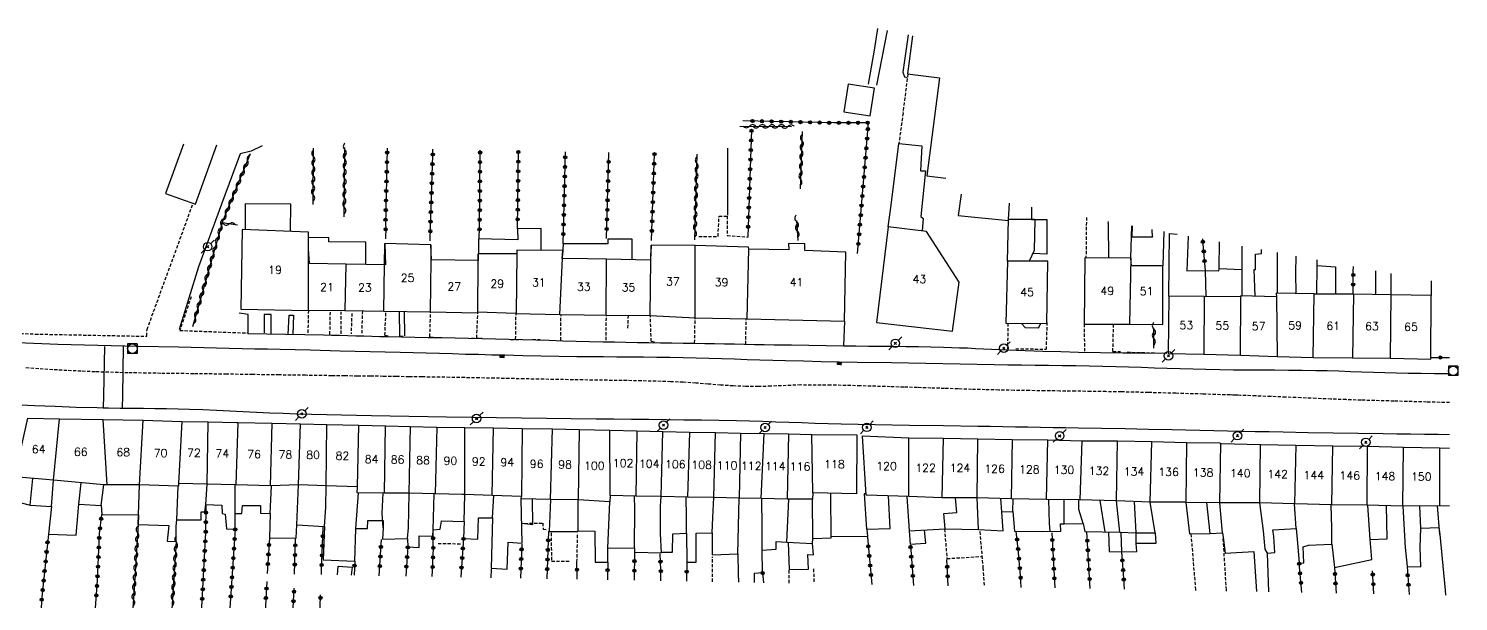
# Model space of a CAD drawing. Header units: millimetres. Extents: x 146998 to 148001, y 143000 to 144001.
# Drawn here: x 147778 to 148001.4, y 143138.8 to 143228.3 of the extents above; entities that cross this region are included whole.
import ezdxf
from ezdxf.enums import TextEntityAlignment as Align

# ---------------------------------------------------------------- set-up
doc = ezdxf.new("R2010")
doc.units = ezdxf.units.MM
doc.linetypes.add('DASHED', pattern=[0.75, 0.5, -0.25])
doc.layers.get('0').update_dxf_attribs({"linetype": 'CONTINUOUS'})
for name, color, linetype in [('W0001', 6, 'DASHED'), ('W0014', 7, 'CONTINUOUS'), ('W0017', 7, 'CONTINUOUS'), ('W0020', 2, 'CONTINUOUS'), ('W0101', 7, 'CONTINUOUS'), ('W0104', 1, 'CONTINUOUS'), ('W0112', 1, 'DASHED'), ('W0300', 7, 'CONTINUOUS'), ('W0310', 3, 'CONTINUOUS'), ('W0323', 7, 'CONTINUOUS'), ('W0330', 7, 'CONTINUOUS'), ('W0333', 7, 'CONTINUOUS'), ('W0401', 7, 'CONTINUOUS'), ('W0420', 7, 'CONTINUOUS'), ('W0473', 7, 'CONTINUOUS'), ('W0991', 7, 'CONTINUOUS'), ('W1102', 7, 'CONTINUOUS')]:
    doc.layers.add(name, color=color, linetype=linetype)
doc.styles.get("Standard").update_dxf_attribs({"font": 'romans.shx', "width": 0.85})

# ---------------------------------------------------------------- blocks, each defined once
blk = doc.blocks.new('T420')
for p, q in [((0.75, 0.75), (-0.75, 0.75)), ((-0.75, 0.75), (-0.75, -0.75)), ((0.75, 0.75), (0.75, -0.75)), ((0.75, -0.75), (-0.75, -0.75))]:
    blk.add_line(p, q)
blk.add_ellipse((0, 0), major_axis=(-0.53, 0.53), ratio=1, start_param=3.926991, end_param=10.210176)
blk = doc.blocks.new('T473')
for p, q in [((-0.166667, 0.166667), (0.166667, -0.166667)), ((-0.166667, -0.166667), (0.166667, 0.166667)), ((0.500001, 0.500001), (1.000002, 1.000002)), ((-1.000002, -1.000002), (-0.500001, -0.500001))]:
    blk.add_line(p, q)
blk.add_ellipse((0, 0), major_axis=(0.471405, 0.471405), ratio=1, start_param=5.4977871438, end_param=11.780972451)
blk = doc.blocks.new('T401')
for p, q in [((-0.3, 0.3), (0, 0.3)), ((-0.3, -0.25), (-0.3, 0.3)), ((-0.3, 0.15), (0, 0.15)), ((-0.3, 0), (0, 0)), ((0, 0.3), (0, -0.25)), ((-0.3, -0.15), (0, -0.15)), ((-0.3, -0.25), (-0.3, -0.3)), ((-0.3, -0.3), (0, -0.3)), ((0, -0.3), (0, -0.25))]:
    blk.add_line(p, q)
blk = doc.blocks.new('t323o')
at = {"color": 0, "linetype": 'Continuous'}
for radius in [0.25, 0.15]:
    blk.add_circle((0, 0), radius, dxfattribs=at)
blk = doc.blocks.new('t310o')
at = {"color": 0, "linetype": 'Continuous'}
for centre, start, end in [((-0.5, 0.38), 216.8699, 323.1304), ((0.5, -0.37), 36.8699, 143.1303)]:
    blk.add_arc(centre, 0.625, start, end, dxfattribs=at)

msp = doc.modelspace()

# ---------------------------------------------------------------- linework, layer by layer
at = {"layer": 'W0001'}
for points in [[(147967.34, 143171), (147966.93, 143171.01), (147966.53, 143171.03), (147966.12, 143171.04), (147965.71, 143171.06), (147961.46, 143171.2), (147957.2, 143171.32), (147952.94, 143171.44), (147948.69, 143171.54), (147946.29, 143171.58), (147943.9, 143171.62), (147941.51, 143171.65), (147939.12, 143171.68), (147936.73, 143171.71), (147934.34, 143171.74), (147931.95, 143171.78), (147929.56, 143171.83), (147927.44, 143171.88), (147925.32, 143171.94), (147923.2, 143172.01), (147921.08, 143172.08), (147918.96, 143172.15), (147916.84, 143172.22), (147914.72, 143172.28), (147912.6, 143172.35), (147907.94, 143172.49), (147903.28, 143172.61), (147898.61, 143172.62), (147893.95, 143172.43), (147891.98, 143172.37), (147890.02, 143172.39), (147888.06, 143172.48), (147886.1, 143172.61), (147884.15, 143172.77), (147882.2, 143172.92), (147880.24, 143173.05), (147878.29, 143173.14), (147876.01, 143173.21), (147873.72, 143173.26), (147871.44, 143173.31), (147869.16, 143173.34), (147866.87, 143173.38), (147864.59, 143173.41), (147862.31, 143173.45), (147860.02, 143173.49), (147857.7, 143173.53), (147855.38, 143173.58), (147853.06, 143173.63), (147850.74, 143173.68), (147848.41, 143173.72), (147846.09, 143173.77), (147843.77, 143173.81), (147841.45, 143173.85), (147839.43, 143173.88), (147837.42, 143173.91), (147835.4, 143173.94), (147833.39, 143173.97), (147831.38, 143173.99), (147829.36, 143174.01), (147827.35, 143174.04), (147825.33, 143174.07), (147821.23, 143174.13), (147817.12, 143174.19), (147813.01, 143174.25), (147808.9, 143174.31), (147803.77, 143174.38), (147798.63, 143174.44), (147793.5, 143174.52), (147788.36, 143174.67), (147786.16, 143174.77), (147783.96, 143174.88), (147781.75, 143175.01), (147779.55, 143175.15), (147777.35, 143175.3)], [(148000, 143169.87), (147996.4, 143169.96), (147991.29, 143170.1), (147986.17, 143170.25), (147983.82, 143170.33), (147981.46, 143170.42), (147979.11, 143170.52), (147976.76, 143170.62), (147974.4, 143170.72), (147972.05, 143170.82), (147969.69, 143170.91), (147967.34, 143171)]]:
    msp.add_lwpolyline(points, dxfattribs=at)
at = {"layer": 'W0014'}
for points in [[(148000, 143174.34), (147999.7, 143174.35), (147997.64, 143174.37), (147995.57, 143174.4), (147993.5, 143174.44), (147991.7, 143174.48), (147989.9, 143174.54), (147988.1, 143174.59), (147986.3, 143174.65), (147984.5, 143174.7), (147982.69, 143174.76), (147980.89, 143174.81), (147979.09, 143174.85), (147976.95, 143174.88), (147974.8, 143174.9), (147972.66, 143174.92), (147970.51, 143174.93), (147968.37, 143174.95), (147966.22, 143174.96), (147964.08, 143174.99), (147961.93, 143175.02), (147959.92, 143175.07), (147957.9, 143175.13), (147955.89, 143175.19), (147953.88, 143175.26), (147951.86, 143175.33), (147949.85, 143175.4), (147947.83, 143175.46), (147945.82, 143175.51), (147943.7, 143175.55), (147941.58, 143175.59), (147939.46, 143175.62), (147937.34, 143175.65), (147935.22, 143175.68), (147933.1, 143175.71), (147930.98, 143175.74), (147928.86, 143175.77), (147923.5, 143175.86), (147918.14, 143175.96), (147912.78, 143176.06), (147907.42, 143176.16), (147904.62, 143176.21), (147901.83, 143176.26), (147899.03, 143176.32), (147896.23, 143176.38), (147894.24, 143176.44), (147892.24, 143176.5), (147890.24, 143176.57), (147888.25, 143176.64), (147886.25, 143176.71), (147884.25, 143176.78), (147882.25, 143176.83), (147880.26, 143176.88), (147878.18, 143176.92), (147876.11, 143176.94), (147874.03, 143176.96), (147871.96, 143176.97), (147869.88, 143176.99), (147867.81, 143177), (147865.73, 143177.02), (147863.65, 143177.04), (147860.84, 143177.09), (147858.02, 143177.14), (147855.2, 143177.2), (147852.38, 143177.26), (147850.33, 143177.3), (147848.29, 143177.36), (147846.24, 143177.41), (147844.19, 143177.47), (147842.15, 143177.52), (147840.1, 143177.58), (147838.05, 143177.63), (147836.01, 143177.68), (147831.33, 143177.8), (147826.65, 143177.92), (147821.97, 143178.04), (147817.29, 143178.15), (147815.3, 143178.2), (147813.31, 143178.24), (147811.32, 143178.28), (147809.33, 143178.33), (147807.35, 143178.37), (147805.36, 143178.42), (147803.37, 143178.46), (147801.38, 143178.51), (147795.1, 143178.65), (147788.81, 143178.78), (147782.52, 143178.95), (147776.23, 143179.21)], [(147812.25, 143180.65), (147815.2, 143180.61), (147818.15, 143180.57), (147821.11, 143180.52), (147824.06, 143180.46), (147825.31, 143180.43), (147826.57, 143180.4), (147827.83, 143180.36), (147829.08, 143180.32), (147830.34, 143180.29), (147831.6, 143180.25), (147832.85, 143180.22), (147834.11, 143180.19), (147836.21, 143180.14), (147838.31, 143180.1), (147840.42, 143180.06), (147842.52, 143180.02), (147844.62, 143179.98), (147846.72, 143179.94), (147848.82, 143179.9), (147850.92, 143179.85), (147853.03, 143179.79), (147855.13, 143179.73), (147857.23, 143179.67), (147859.33, 143179.61), (147861.43, 143179.54), (147863.53, 143179.48), (147865.63, 143179.42), (147867.73, 143179.37), (147869.52, 143179.34), (147871.31, 143179.3), (147873.1, 143179.28), (147874.89, 143179.25), (147876.68, 143179.23), (147878.48, 143179.2), (147880.27, 143179.18), (147882.06, 143179.15), (147883.61, 143179.12), (147885.16, 143179.09), (147886.71, 143179.06), (147888.26, 143179.03), (147889.82, 143179), (147891.37, 143178.97), (147892.92, 143178.94), (147894.47, 143178.92), (147897.17, 143178.87), (147899.87, 143178.83), (147902.57, 143178.8), (147905.27, 143178.76), (147907.23, 143178.73), (147909.18, 143178.71), (147911.13, 143178.69), (147913.09, 143178.68), (147915.04, 143178.65), (147916.99, 143178.62), (147918.95, 143178.59), (147920.9, 143178.54), (147922.15, 143178.5), (147923.4, 143178.45), (147924.65, 143178.4), (147925.9, 143178.34), (147927.15, 143178.28), (147928.4, 143178.22), (147929.65, 143178.17), (147930.9, 143178.12), (147933.67, 143178.02), (147936.45, 143177.92), (147939.23, 143177.84), (147942, 143177.77), (147945.46, 143177.7), (147948.92, 143177.65), (147952.38, 143177.62), (147955.84, 143177.61)], [(147775.61, 143169.58), (147778.87, 143169.44), (147782.13, 143169.31), (147785.4, 143169.18), (147788.66, 143169.08), (147790.47, 143169.04), (147792.28, 143169.01), (147794.09, 143168.99), (147795.9, 143168.98), (147797.7, 143168.97), (147799.51, 143168.95), (147801.32, 143168.91), (147803.13, 143168.87), (147805.22, 143168.8), (147807.31, 143168.71), (147809.39, 143168.61), (147811.48, 143168.5), (147813.57, 143168.39), (147815.66, 143168.29), (147817.75, 143168.2), (147819.84, 143168.13), (147831.54, 143167.84), (147843.25, 143167.65), (147854.96, 143167.51), (147866.67, 143167.35), (147869.41, 143167.31), (147872.15, 143167.28), (147874.88, 143167.26), (147877.62, 143167.23), (147880.36, 143167.2), (147883.09, 143167.16), (147885.83, 143167.12), (147888.57, 143167.07), (147890.61, 143167.02), (147892.66, 143166.96), (147894.7, 143166.89), (147896.75, 143166.82), (147898.79, 143166.75), (147900.84, 143166.68), (147902.88, 143166.62), (147904.92, 143166.57), (147910.26, 143166.45), (147915.6, 143166.37), (147920.93, 143166.29), (147926.27, 143166.2), (147928.23, 143166.17), (147930.19, 143166.13), (147932.15, 143166.1), (147934.11, 143166.07), (147936.08, 143166.03), (147938.04, 143166), (147940, 143165.97), (147941.96, 143165.93), (147945.63, 143165.87), (147949.3, 143165.8), (147952.96, 143165.73), (147956.63, 143165.66), (147958.8, 143165.62), (147960.97, 143165.57), (147963.14, 143165.52), (147965.31, 143165.47), (147967.47, 143165.43), (147969.64, 143165.38), (147971.81, 143165.33), (147973.98, 143165.29), (147977.89, 143165.22), (147981.8, 143165.16), (147985.7, 143165.1), (147989.61, 143165.04), (147991.76, 143165), (147993.91, 143164.98), (147996.06, 143164.95), (147998.21, 143164.92), (148000, 143164.9)]]:
    msp.add_lwpolyline(points, dxfattribs=at)
at = {"layer": 'W0017'}
for points in [[(147912.13, 143227.99), (147910.46, 143219.45)], [(147915.4, 143227.31), (147914.55, 143221.49), (147914.82, 143220.77), (147915.21, 143220.65)], [(147814.48, 143209.99), (147812.73, 143209.14), (147811.02, 143208.73)], [(147811.02, 143208.73), (147808.13, 143200.89), (147804.53, 143191.1), (147801.51, 143181.28)], [(147812.26, 143180.74), (147812.3, 143183.64), (147810.88, 143183.82)], [(147815.88, 143180.61), (147815.89, 143183.64), (147814.78, 143183.61)], [(147814.78, 143183.61), (147814.78, 143180.77)], [(147818.52, 143180.51), (147818.69, 143183.53), (147819.38, 143183.53), (147819.28, 143180.49)], [(147835.97, 143180.2), (147835.94, 143184.12)], [(147836.75, 143180.28), (147836.73, 143184.11)], [(147905.45, 143182.6), (147905.3, 143178.76)]]:
    msp.add_lwpolyline(points, dxfattribs=at)
at = {"layer": 'W0020'}
for points in [[(147789.81, 143178.61), (147789.67, 143171)], [(147792.67, 143171), (147792.82, 143178.64)], [(147789.67, 143171), (147789.64, 143169.05), (147792.62, 143168.98), (147792.67, 143171)]]:
    msp.add_lwpolyline(points, dxfattribs=at)
at = {"layer": 'W0101'}
for points in [[(147821.85, 143191.59), (147821.73, 143193.9), (147821.7, 143196.51), (147811.34, 143196.92), (147811.14, 143184.45)], [(147922.31, 143181.01), (147923.35, 143188.66), (147918.26, 143196.59), (147912.3, 143197.31), (147910.44, 143182.38)], [(147840.9, 143192.15), (147840.82, 143194.53), (147833.65, 143194.7), (147833.71, 143191.4)], [(147882.12, 143194.42), (147875.23, 143194.45), (147875.15, 143192.12)], [(147890.48, 143193.85), (147890.46, 143194.14), (147882.12, 143194.42)], [(147890.22, 143182.95), (147905.45, 143182.6), (147905.65, 143193.38), (147899.23, 143193.64), (147899.23, 143194.68), (147896.68, 143194.72), (147896.73, 143193.72), (147890.48, 143193.85)], [(147848.24, 143192.09), (147840.9, 143192.15)], [(147854.23, 143193.1), (147848.19, 143193.09), (147848.24, 143192.09)], [(147861.35, 143192.39), (147861.44, 143193.62), (147854.23, 143193.68), (147854.23, 143193.1)], [(147865.29, 143192.31), (147861.35, 143192.39)], [(147868.28, 143192.26), (147865.29, 143192.31)], [(147875.15, 143192.12), (147868.28, 143192.26)], [(147950.27, 143191.26), (147950.21, 143192.45), (147942.98, 143192.5), (147942.88, 143182.14)], [(147827.56, 143191.5), (147821.85, 143191.59)], [(147833.71, 143191.4), (147827.56, 143191.5)], [(147949.97, 143182.13), (147955.21, 143182.07), (147955.2, 143191.24), (147950.27, 143191.26)], [(147961.67, 143186.42), (147956.12, 143186.49), (147956.02, 143177.56)], [(147967.35, 143186.53), (147967.38, 143186.38), (147961.67, 143186.42)], [(147972.94, 143186.38), (147972.93, 143186.41), (147967.35, 143186.53)], [(147978.81, 143186.83), (147978.81, 143186.85), (147972.92, 143186.94), (147972.94, 143186.38)], [(147984.97, 143186.8), (147978.81, 143186.83)], [(147990.88, 143186.73), (147984.97, 143186.8)], [(147997.04, 143176.64), (147997.13, 143186.61), (147990.88, 143186.73)], [(147811.14, 143184.45), (147821.7, 143184.28), (147821.69, 143184.31)], [(147821.69, 143184.31), (147827.38, 143184.24)], [(147827.38, 143184.24), (147833.5, 143184.17)], [(147833.5, 143184.17), (147840.74, 143184.03)], [(147840.74, 143184.03), (147848.17, 143183.88), (147848.16, 143184.04)], [(147848.16, 143184.04), (147854.04, 143183.82)], [(147854.04, 143183.82), (147854.04, 143183.8), (147860.96, 143183.62)], [(147860.96, 143183.62), (147864.8, 143183.58)], [(147864.8, 143183.58), (147868.25, 143183.55)], [(147868.25, 143183.55), (147875.09, 143183.49)], [(147875.09, 143183.49), (147875.11, 143183.49), (147882.11, 143183.13)], [(147882.11, 143183.13), (147890.22, 143182.95)], [(147910.44, 143182.38), (147922.31, 143181.01)], [(147942.88, 143182.14), (147949.99, 143182.13), (147949.97, 143182.13)], [(147956.02, 143177.56), (147961.62, 143177.42)], [(147961.62, 143177.42), (147967.3, 143177.26)], [(147967.3, 143177.26), (147973.04, 143177.05)], [(147973.04, 143177.05), (147978.67, 143176.93)], [(147978.67, 143176.93), (147984.8, 143176.86)], [(147984.8, 143176.86), (147990.77, 143176.8)], [(147990.77, 143176.8), (147997.04, 143176.64)], [(147781.85, 143157.73), (147775.82, 143158.29), (147777.84, 143167.42), (147782.81, 143167.34)], [(147782.81, 143167.34), (147789.62, 143167.24)], [(147789.62, 143167.24), (147795.85, 143167.14)], [(147795.85, 143167.14), (147801.89, 143166.92)], [(147801.89, 143166.92), (147806.01, 143166.85)], [(147806.01, 143166.85), (147810.51, 143166.74), (147810.67, 143166.74)], [(147810.67, 143166.74), (147816.02, 143166.68)], [(147816.02, 143166.68), (147820.44, 143166.56)], [(147820.44, 143166.56), (147824.57, 143166.46)], [(147824.57, 143166.46), (147829.59, 143166.33)], [(147829.59, 143166.33), (147833.73, 143166.23)], [(147833.73, 143166.23), (147837.65, 143166.14)], [(147837.65, 143166.14), (147841.64, 143166.05), (147841.76, 143166.05)], [(147841.76, 143166.05), (147846.12, 143165.98)], [(147846.12, 143165.98), (147850.6, 143165.91)], [(147850.6, 143165.91), (147855.08, 143165.84)], [(147855.08, 143165.84), (147859.82, 143165.75)], [(147859.82, 143165.75), (147863.98, 143165.67)], [(147863.98, 143165.67), (147868.8, 143165.58)], [(147868.8, 143165.58), (147872.99, 143165.47)], [(147872.99, 143165.47), (147877.08, 143165.37)], [(147877.08, 143165.37), (147881.25, 143165.27)], [(147881.25, 143165.27), (147885.31, 143165.2)], [(147885.31, 143165.2), (147889.2, 143165.11)], [(147889.2, 143165.11), (147892.9, 143165.03)], [(147892.9, 143165.03), (147896.72, 143164.99)], [(147896.72, 143164.99), (147900.34, 143164.87)], [(147900.34, 143164.87), (147907.37, 143164.81)], [(147907.37, 143164.81), (147907.32, 143155.62), (147900.51, 143155.78)], [(147915.48, 143155.21), (147908.83, 143155.4), (147908.27, 143164.69)], [(147908.27, 143164.69), (147915.48, 143164.36)], [(147915.48, 143164.36), (147920.85, 143164.34)], [(147920.85, 143164.34), (147926.3, 143164.22)], [(147926.3, 143164.22), (147931.66, 143164.13)], [(147931.66, 143164.13), (147937.2, 143164.04)], [(147937.2, 143164.04), (147942.53, 143163.88)], [(147942.53, 143163.88), (147948.13, 143163.88)], [(147948.13, 143163.88), (147953.45, 143163.77)], [(147953.45, 143163.77), (147958.89, 143163.66)], [(147958.89, 143163.66), (147964.05, 143163.56), (147964.24, 143163.46)], [(147964.24, 143163.46), (147970.43, 143163.32)], [(147970.43, 143163.32), (147975.96, 143163.2)], [(147975.96, 143163.2), (147981.77, 143163.11)], [(147981.77, 143163.11), (147987.14, 143163.04)], [(147987.14, 143163.04), (147992.77, 143162.92)], [(147992.77, 143162.92), (147998.42, 143162.8)], [(147998.42, 143162.8), (148000, 143162.77)], [(147790.26, 143157), (147789.74, 143157.01), (147781.85, 143157.73)], [(147795.28, 143157.01), (147790.26, 143157)], [(147801.38, 143157.23), (147801.38, 143157.18), (147801.38, 143157.13), (147801.37, 143157.08), (147801.37, 143157.02), (147801.37, 143156.97), (147801.37, 143156.92), (147801.37, 143156.87), (147801.36, 143156.81), (147795.28, 143157.01)], [(147805.88, 143157.11), (147801.38, 143157.23)], [(147810.34, 143157), (147810.23, 143157), (147805.88, 143157.11)], [(147815.76, 143156.87), (147810.34, 143157)], [(147820.15, 143157.01), (147815.83, 143156.87), (147815.76, 143156.87)], [(147824.49, 143156.86), (147820.15, 143157.01)], [(147829.35, 143156.7), (147824.49, 143156.86)], [(147833.59, 143155.74), (147829.32, 143155.78), (147829.35, 143156.7)], [(147837.42, 143155.7), (147833.59, 143155.74)], [(147841.51, 143155.6), (147837.42, 143155.7)], [(147846.12, 143155.49), (147845.77, 143155.5), (147841.51, 143155.6)], [(147850.4, 143155.35), (147846.12, 143155.49)], [(147854.98, 143155.21), (147850.4, 143155.35)], [(147859.52, 143154.75), (147854.93, 143154.83), (147854.98, 143155.21)], [(147863.84, 143154.67), (147859.52, 143154.75)], [(147868.83, 143155.34), (147868.77, 143154.36), (147863.84, 143154.67)], [(147872.86, 143155.27), (147868.83, 143155.34)], [(147876.81, 143155.19), (147872.86, 143155.27)], [(147880.94, 143155.12), (147876.81, 143155.19)], [(147885.04, 143155.02), (147880.94, 143155.12)], [(147888.97, 143154.92), (147885.04, 143155.02)], [(147892.44, 143154.87), (147888.97, 143154.92)], [(147896.49, 143154.8), (147892.44, 143154.87)], [(147900.51, 143155.78), (147900.45, 143154.8), (147896.49, 143154.8)], [(147920.66, 143154.98), (147915.48, 143155.21)], [(147926.16, 143154.98), (147920.66, 143154.98)], [(147931.48, 143154.83), (147926.16, 143154.98)], [(147936.99, 143154.73), (147931.48, 143154.83)], [(147942.24, 143154.66), (147936.99, 143154.73)], [(147947.95, 143154.51), (147942.24, 143154.66)], [(147953.23, 143154.32), (147947.95, 143154.51)], [(147958.76, 143154.29), (147958.61, 143154.3), (147953.23, 143154.32)], [(147964.08, 143154.22), (147958.76, 143154.29)], [(147970.37, 143154.19), (147964.08, 143154.22)], [(147975.74, 143154.08), (147970.37, 143154.19)], [(147981.62, 143153.89), (147975.88, 143154.08), (147975.74, 143154.08)], [(147987.05, 143153.84), (147981.62, 143153.89)], [(147992.67, 143153.69), (147987.05, 143153.84)], [(147998.4, 143153.75), (147992.79, 143153.68), (147992.67, 143153.69)], [(148000, 143153.67), (147998.4, 143153.75)]]:
    msp.add_lwpolyline(points, dxfattribs=at)
msp.add_lwpolyline([(147930.67, 143182.26), (147937.09, 143182.25), (147937.21, 143191.98), (147930.94, 143191.99)], close=True, dxfattribs=at)
at = {"layer": 'W0104'}
for points in [[(147916.05, 143227.17), (147915.29, 143221.24), (147920.27, 143220.58), (147918.33, 143205.3), (147921.29, 143204.93)], [(147802.18, 143210.22), (147799.36, 143202.55), (147804.05, 143200.87)], [(147804.05, 143200.87), (147807.37, 143210.12)], [(147912.3, 143197.31), (147912.76, 143200.72), (147913.95, 143210.37), (147917.54, 143209.99), (147917.35, 143206.1), (147918.09, 143206.06), (147917.38, 143198.94), (147917.74, 143198.63), (147917.57, 143196.68)], [(147818.9, 143196.62), (147818.92, 143200.86), (147811.8, 143200.92), (147811.82, 143196.9)], [(147923.67, 143202.42), (147923.21, 143199.1), (147931.07, 143198.33)], [(147930.94, 143191.99), (147931.08, 143198.45), (147931.22, 143201.03)], [(147934.67, 143200.39), (147934.67, 143198.5), (147935.2, 143198.48), (147935.08, 143193.63), (147934.32, 143191.99)], [(147858.06, 143193.65), (147858.04, 143197.08), (147854.36, 143197), (147854.4, 143195.31), (147848.28, 143195.43), (147848.25, 143193.09)], [(147935.2, 143198.48), (147931.08, 143198.45)], [(147935.2, 143198.48), (147937.08, 143198.45), (147937.08, 143193.08), (147934.86, 143193.14)], [(147946.77, 143192.48), (147946.69, 143197.87), (147946.67, 143197.85), (147946.68, 143198.18)], [(147950.21, 143192.45), (147950.33, 143197.51)], [(147950.4, 143197.49), (147950.35, 143195.78), (147953.56, 143195.77), (147953.56, 143195.74), (147953.53, 143196.92)], [(147955.37, 143196.58), (147955.2, 143191.24)], [(147830.64, 143191.45), (147830.64, 143194.93), (147824.9, 143194.99), (147824.88, 143195.63), (147821.71, 143195.64)], [(147872.26, 143192.18), (147872.25, 143195.39), (147868.46, 143195.39), (147868.49, 143194.65), (147861.49, 143194.69), (147861.41, 143192.87)], [(147956.12, 143186.49), (147956.24, 143196.29), (147957.44, 143196.2)], [(147959.14, 143195.88), (147958.92, 143190.43), (147961.82, 143190.5), (147961.89, 143186.42)], [(147961.82, 143190.5), (147963.94, 143190.45), (147963.98, 143190.78), (147963.98, 143190.81), (147964.04, 143194.98)], [(147967.54, 143194.33), (147967.51, 143190.64), (147967.51, 143186.53)], [(147969.6, 143186.48), (147969.45, 143190.66), (147969.65, 143190.68), (147969.68, 143193.07), (147970.61, 143193.15), (147970.62, 143193.77)], [(147973.04, 143193.32), (147973.03, 143186.94)], [(147976.01, 143186.89), (147975.98, 143190.12), (147976.02, 143192.77)], [(147979.27, 143192.17), (147979.26, 143191.27), (147982.19, 143191.08), (147982.15, 143186.81)], [(147963.98, 143190.81), (147967.51, 143190.64)], [(147979.26, 143191.27), (147979.19, 143186.82)], [(147988.45, 143186.76), (147988.46, 143190.48)], [(147990.88, 143186.73), (147990.84, 143190.04)], [(147997.13, 143188.88), (147997.13, 143186.61)], [(147933.13, 143182.25), (147933.69, 143181.6), (147935.77, 143181.55), (147936.14, 143182.25)], [(147778.2, 143153.85), (147778.62, 143158.03)], [(147781.55, 143153.64), (147781.85, 143157.73)], [(147785.84, 143153.98), (147786.17, 143157.33)], [(147789.31, 143153.77), (147789.74, 143157.01)], [(147795.07, 143150.81), (147795.28, 143157.01)], [(147801.11, 143151.55), (147801.36, 143156.81)], [(147805.68, 143153.95), (147805.88, 143157.11)], [(147810.27, 143152.56), (147810.23, 143157)], [(147815.7, 143152.55), (147815.91, 143156.87)], [(147819.86, 143150.79), (147820.15, 143157.01)], [(147824.19, 143150.54), (147824.39, 143153.56), (147824.49, 143156.86)], [(147776.83, 143154.22), (147778.2, 143153.85), (147781.55, 143153.64), (147781.08, 143149.33), (147785.39, 143149.15), (147785.84, 143153.98), (147789.31, 143153.77), (147789.39, 143152.4), (147795.16, 143152.34), (147795.07, 143150.81), (147799.86, 143150.65), (147799.63, 143148.23), (147801.04, 143148.17), (147801.02, 143150.56), (147801.11, 143151.55), (147804.92, 143151.57), (147804.96, 143152.8), (147805.52, 143152.82), (147805.68, 143153.95), (147808.17, 143153.86), (147808.2, 143152.52), (147808.67, 143152.44), (147808.88, 143150.16), (147810.27, 143150.08), (147810.27, 143152.56), (147811.27, 143152.54), (147811.37, 143153.8), (147814.18, 143153.8), (147814.22, 143152.59), (147815.7, 143152.55), (147815.59, 143148.74), (147819.76, 143148.68), (147819.86, 143150.79), (147824.19, 143150.54), (147823.99, 143145.31), (147828.93, 143145.12), (147829.12, 143150.21), (147829.43, 143150.22), (147830.92, 143150.21), (147830.97, 143151.44), (147833.13, 143151.46), (147833.36, 143151.45), (147833.35, 143150.29), (147833.25, 143148.52), (147837.19, 143148.63), (147837.19, 143148.6), (147837.22, 143147.33), (147838.98, 143147.25), (147838.97, 143149.04), (147841.11, 143149.03), (147841.17, 143150.01), (147842.3, 143150.1), (147842.48, 143151.34), (147842.48, 143151.38), (147846.03, 143151.32), (147845.93, 143148.66), (147848.15, 143148.53), (147848.27, 143151.89), (147850.45, 143151.86), (147850.25, 143144), (147852.73, 143143.84), (147852.9, 143148.09), (147855.1, 143147.91), (147854.93, 143154.83)], [(147829.12, 143150.21), (147829.5, 143155.78)], [(147833.35, 143150.29), (147833.23, 143152.6), (147833.36, 143155.74)], [(147837.19, 143148.63), (147837.31, 143150.32), (147837.42, 143155.7)], [(147841.17, 143150.01), (147841.33, 143155.61)], [(147846.03, 143151.32), (147846.12, 143155.49)], [(147850.45, 143151.86), (147850.68, 143155.35)], [(147855.02, 143151.01), (147856.77, 143150.85), (147856.72, 143154.8)], [(147859.52, 143154.75), (147859.3, 143149.72), (147863.81, 143149.72), (147863.84, 143149.86), (147866.43, 143149.81), (147866.51, 143144.94), (147868.45, 143144.96), (147868.47, 143147.15), (147872.64, 143147.16), (147872.64, 143146.51), (147876.87, 143146.39), (147876.86, 143146.52), (147878.58, 143146.49), (147878.64, 143149.39), (147880.75, 143149.45), (147880.8, 143144.95), (147882.27, 143144.95), (147882.25, 143149.19), (147882.25, 143149.49), (147884.77, 143149.5), (147884.77, 143146.11), (147888.77, 143146.27), (147888.84, 143143.11), (147888.88, 143141.82)], [(147863.84, 143149.86), (147863.84, 143154.67)], [(147868.47, 143147.15), (147868.77, 143154.36)], [(147872.64, 143147.16), (147872.71, 143153.25), (147872.64, 143155.27)], [(147876.87, 143146.39), (147876.71, 143149.43), (147876.72, 143153.67), (147876.81, 143155.19)], [(147880.75, 143149.45), (147880.76, 143152.01), (147880.71, 143155.12)], [(147884.77, 143149.5), (147884.86, 143151.91), (147885.04, 143155.02)], [(147888.77, 143146.27), (147888.97, 143154.92)], [(147891.37, 143141.77), (147891.37, 143143.25), (147892.66, 143143.34), (147892.61, 143146.82), (147894.77, 143146.95), (147894.77, 143148.15), (147896.43, 143148.05), (147900.45, 143147.87), (147900.49, 143148.63), (147903.36, 143148.72), (147903.32, 143155.71)], [(147892.61, 143146.82), (147892.6, 143150.43), (147892.56, 143154.86)], [(147896.43, 143148.05), (147896.77, 143154.8)], [(147900.49, 143148.63), (147900.45, 143154.8)], [(147908.81, 143155.62), (147908.5, 143155.6), (147908.9, 143150.12), (147912.57, 143150.2), (147912.31, 143155.3)], [(147915.17, 143155.22), (147915.53, 143149.83), (147921.2, 143150.14), (147920.98, 143152.53), (147923, 143152.68), (147922.82, 143154.98)], [(147921.2, 143150.14), (147926.4, 143150.06), (147930.25, 143149.85), (147930.01, 143152.83), (147931.75, 143152.86), (147931.99, 143149.8), (147936.39, 143149.75), (147939.26, 143149.8), (147939.18, 143150.93), (147939.77, 143150.93), (147942.73, 143150.96), (147943.01, 143149.71), (147948.46, 143149.62), (147951.01, 143149.53), (147953.99, 143149.5), (147953.23, 143154.32)], [(147926.4, 143150.06), (147926.16, 143154.98)], [(147930.01, 143152.83), (147929.87, 143154.88)], [(147931.75, 143152.86), (147931.8, 143154.82)], [(147937.34, 143154.73), (147937.45, 143150.99), (147937.53, 143149.77)], [(147939.77, 143150.93), (147939.77, 143154.7)], [(147942.73, 143150.96), (147942.09, 143153.19), (147942.09, 143154.66)], [(147946.17, 143149.67), (147945.39, 143154.58)], [(147948.46, 143149.62), (147947.95, 143154.51)], [(147951.01, 143149.53), (147950.78, 143154.41)], [(147958.76, 143154.29), (147959.35, 143149.36), (147962.58, 143149.41), (147964.49, 143149.52), (147964.61, 143148.8), (147964.93, 143146.37), (147969.42, 143146.6), (147969.81, 143140.35)], [(147962.58, 143149.41), (147962.07, 143154.25)], [(147964.49, 143149.52), (147964.08, 143154.22)], [(147971.54, 143146.33), (147971.2, 143146.95), (147970.9, 143149.85), (147970.37, 143154.19)], [(147976.03, 143150.19), (147975.77, 143154.08)], [(147971.75, 143140.31), (147971.54, 143146.33), (147972.7, 143146.45), (147972.52, 143148.96), (147972.36, 143149.98), (147976.03, 143150.19), (147976.3, 143147.34), (147976.48, 143144.81), (147977.21, 143144.86), (147977.1, 143147.35), (147977.93, 143147.61), (147981.58, 143147.74), (147982.01, 143144.13), (147987.83, 143145.35), (147987.59, 143148.48), (147990.25, 143148.6), (147990.11, 143153.76)], [(147981.58, 143147.74), (147981.6, 143150.28), (147981.48, 143153.9)], [(147987.59, 143148.48), (147987.21, 143153.83)], [(147992.67, 143153.69), (147993.06, 143147.23), (147993.34, 143144.26), (147995.51, 143144.21), (147995.4, 143147.26), (147995.5, 143150.28), (147998.3, 143150.37), (147998.45, 143149.24), (147999.29, 143140.55), (147999.34, 143139.81)], [(147995.5, 143150.28), (147995.34, 143153.71)], [(147998.45, 143149.24), (147998.13, 143153.75)], [(147915.53, 143149.83), (147915.73, 143147.73), (147918.14, 143147.92), (147917.93, 143149.96)], [(147946.72, 143149.66), (147946.83, 143146.59), (147948.76, 143146.57), (147951.13, 143146.6), (147951, 143147.84)], [(147948.76, 143146.57), (147948.7, 143149.6)], [(147896.66, 143148.04), (147896.81, 143143.82), (147899.82, 143143.85), (147899.74, 143146.14), (147900.59, 143146.11), (147900.45, 143147.87)], [(147953.99, 143149.5), (147954.12, 143147.88), (147951, 143147.84), (147951.01, 143149.53)], [(147826.25, 143142.95), (147826.34, 143144.32)], [(147826.34, 143144.32), (147828.51, 143144.16), (147828.36, 143142.91)]]:
    msp.add_lwpolyline(points, dxfattribs=at)
msp.add_lwpolyline([(147909.48, 143214.69), (147910.12, 143218.97), (147906.01, 143219.59), (147905.37, 143215.31)], close=True, dxfattribs=at)
at = {"layer": 'W0112'}
for points in [[(147915.34, 143221.23), (147914.59, 143215.18), (147914.6, 143215.09), (147913.95, 143210.37)], [(147796.43, 143180.27), (147796.48, 143181.29), (147803.68, 143201)], [(147882.69, 143195.83), (147885.7, 143195.84), (147885.85, 143199.02), (147887.12, 143199.02), (147887.14, 143195.96), (147890.39, 143195.73)], [(147943.25, 143198.81), (147943.18, 143192.5)], [(147803.37, 143186.41), (147801.6, 143181.14), (147812.26, 143180.74)], [(147821.68, 143184.28), (147821.61, 143180.71)], [(147825.05, 143180.52), (147825.13, 143184.27)], [(147826.79, 143180.61), (147826.81, 143184.07)], [(147828.47, 143183.81), (147828.36, 143180.61)], [(147830.12, 143184.21), (147830.02, 143180.66)], [(147833.64, 143180.39), (147833.81, 143184.17)], [(147840.67, 143180.15), (147840.78, 143184.03)], [(147847.98, 143179.97), (147848.17, 143183.88)], [(147854.07, 143179.77), (147854.13, 143183.8)], [(147861.13, 143179.61), (147861.16, 143183.62)], [(147868.19, 143179.62), (147868.25, 143183.55)], [(147871.62, 143181.5), (147871.69, 143183.52)], [(147875.25, 143179.45), (147875.11, 143183.49)], [(147882.04, 143179.18), (147882.11, 143183.13)], [(147752.82, 143182.48), (147770.7, 143180.94), (147779, 143180.58), (147796.44, 143180.23)], [(147890.01, 143179), (147890.11, 143182.95)], [(147930.97, 143182.26), (147930.93, 143178.26)], [(147937.09, 143182.4), (147936.94, 143178.24)], [(147942.88, 143182.14), (147942.96, 143177.91)], [(147947.39, 143177.85), (147947.49, 143182.13)], [(147833.64, 143180.39), (147834.36, 143180.29)], [(147835.99, 143180.27), (147836.68, 143180.23)], [(147840.67, 143180.15), (147841.68, 143180.02)], [(147847.15, 143179.92), (147848.82, 143179.96)], [(147853.32, 143179.7), (147854.9, 143179.74)], [(147856.71, 143179.74), (147857.89, 143179.71)], [(147875.25, 143179.45), (147875.81, 143179.36)], [(147932.21, 143178.25), (147936.94, 143178.24)], [(147947.39, 143177.85), (147948.58, 143177.84)], [(147949.63, 143177.76), (147953.9, 143177.63)], [(147855.46, 143151), (147858.31, 143151.05), (147858.36, 143150.09), (147859.1, 143149.99)], [(147921.08, 143150.14), (147921.45, 143145.5), (147926.87, 143145.84)], [(147926.59, 143149.72), (147927.08, 143144.07), (147927.3, 143141.12)], [(147841.94, 143147.84), (147845.44, 143147.83)], [(147859.61, 143149.51), (147859.68, 143145.08), (147862.49, 143145.08)], [(147863.65, 143144.94), (147863.76, 143149.44)], [(147959.58, 143149.36), (147960.29, 143140.61), (147960.3, 143140.52)], [(147965.14, 143140.43), (147965.13, 143140.62), (147964.61, 143148.8)], [(147884.83, 143141.89), (147884.84, 143145.8)], [(147896.78, 143141.67), (147896.81, 143143.82)], [(147900.62, 143143.88), (147900.67, 143141.6)]]:
    msp.add_lwpolyline(points, dxfattribs=at)
at = {"layer": 'W0300'}
msp.add_lwpolyline([(147909.2, 143219.64), (147909.69, 143222.29), (147910.14, 143224.95), (147910.55, 143227.61), (147910.65, 143228.3)], dxfattribs=at)
at = {"layer": 'W0310'}
for points in [[(147889.11, 143213.07), (147897.17, 143212.99)], [(147898.86, 143212.2), (147898.51, 143203.27)], [(147808.19, 143197.94), (147812.66, 143208.77)], [(147822.42, 143200.82), (147822.49, 143209.61)], [(147827.29, 143198.88), (147827.4, 143209.74)], [(147882.06, 143195.28), (147882.42, 143208.68)], [(147810.6, 143197.6), (147808.19, 143197.94), (147803.58, 143181.71)], [(147897.95, 143198.31), (147898.17, 143195.18)], [(147953.78, 143178.36), (147953.8, 143181.53)], [(147795.07, 143150.81), (147793.66, 143128.61)], [(147801.04, 143148.17), (147799.76, 143128.59)]]:
    msp.add_lwpolyline(points, dxfattribs=at)
at = {"layer": 'W0323'}
for points in [[(147909.2, 143213.6), (147903.78, 143213.57), (147889.57, 143213.89)], [(147890.92, 143212.49), (147890.33, 143195.84)], [(147907.49, 143193.17), (147909.2, 143213.6)], [(147834.02, 143209.61), (147833.72, 143197.58), (147833.77, 143197.23), (147833.74, 143195.44)], [(147840.74, 143195.14), (147840.76, 143197.37), (147841.11, 143208.54), (147841.15, 143209.47)], [(147848.39, 143195.43), (147848.44, 143197.26), (147848.52, 143209.33)], [(147854.36, 143197), (147854.5, 143209.21)], [(147861.49, 143194.69), (147861.84, 143209.07)], [(147868.25, 143195.48), (147868.65, 143208.94)], [(147875.31, 143195.19), (147875.76, 143208.81)], [(147961.84, 143190.5), (147961.43, 143195.19), (147961.43, 143195.46)], [(147984.92, 143186.8), (147984.95, 143190.36), (147984.96, 143191.12)], [(147997.05, 143176.93), (148000, 143176.92)], [(147787.79, 143129.27), (147788.72, 143142.1), (147789.04, 143149.39), (147789.39, 143152.4)], [(147804.36, 143125.73), (147804.98, 143136.91), (147805.65, 143149.56), (147805.7, 143153.82)], [(147810.27, 143150.08), (147809.12, 143133.14), (147808.39, 143114.12)], [(147823.71, 143143), (147823.73, 143143.57), (147824, 143150.43)], [(147841.02, 143142.68), (147841.08, 143143.61), (147841.21, 143147.17), (147841.17, 143147.37), (147841.17, 143150.01)], [(147859.22, 143149.81), (147858.95, 143142.36)], [(147933.06, 143141.01), (147932.96, 143142.88), (147932.58, 143146.98), (147932.27, 143149.79)], [(147943.83, 143140.82), (147943.3, 143149.69)], [(147781.08, 143149.33), (147780.04, 143139.46), (147778.95, 143122.62)], [(147815.59, 143148.74), (147815.27, 143143.15)], [(147819.52, 143143.08), (147819.67, 143148.59)], [(147832.77, 143142.83), (147833.09, 143148.5)], [(147837.22, 143147.33), (147836.89, 143142.76)], [(147845.93, 143148.66), (147845.51, 143142.6)], [(147855.04, 143147.78), (147854.81, 143142.43)], [(147909.04, 143148.86), (147909.74, 143141.44)], [(147915.74, 143147.61), (147916.25, 143141.32)], [(147937.87, 143149.5), (147938.32, 143140.92), (147938.32, 143140.92)], [(147828.93, 143145.12), (147828.84, 143142.91)], [(147872.64, 143146.51), (147872.61, 143142.11)], [(147876.73, 143142.04), (147876.75, 143143.72), (147876.64, 143146.27)], [(147921.65, 143141.22), (147921.44, 143145.37)], [(147949.18, 143140.72), (147949.03, 143143.1), (147948.76, 143146.57)], [(147850.22, 143142.52), (147850.3, 143143.85)], [(147863.66, 143142.27), (147863.65, 143144.94)], [(147868.45, 143144.96), (147868.41, 143142.19)], [(147880.8, 143144.95), (147880.79, 143141.96)], [(147892.66, 143143.34), (147892.78, 143141.74)], [(147976.92, 143140.22), (147976.48, 143144.81)], [(147982.01, 143144.13), (147982.26, 143140.12)], [(147988.15, 143140.01), (147987.96, 143143.58)], [(147993.34, 143144.26), (147993.69, 143139.91)], [(147815.2, 143141.93), (147814.66, 143132.52), (147813.83, 143116.87)], [(147818.19, 143120.88), (147818.94, 143130.59), (147819.46, 143140.86), (147819.47, 143140.86)], [(147822.15, 143110.9), (147822.45, 143117.95), (147823.1, 143128.07), (147823.53, 143137.89), (147823.6, 143139.83)]]:
    msp.add_lwpolyline(points, dxfattribs=at)
at = {"layer": 'W0330'}
msp.add_lwpolyline([(147887.2, 143199.14), (147887.2, 143209.64)], dxfattribs=at)
at = {"layer": 'W0333'}
msp.add_lwpolyline([(147903.36, 143149.03), (147909.09, 143148.94), (147909.01, 143150.07)], dxfattribs=at)
at = {"layer": 'W1102'}
for points in [[(147821.7, 143191.59), (147821.7, 143196.51)], [(147833.6, 143191.4), (147833.65, 143194.7)], [(147840.82, 143194.53), (147840.8, 143192.15)], [(147875.2, 143192.12), (147875.23, 143194.45)], [(147882.11, 143183.13), (147882.12, 143194.42)], [(147840.8, 143192.15), (147840.74, 143184.03)], [(147848.17, 143183.88), (147848.19, 143192.09)], [(147848.19, 143192.09), (147848.19, 143193.09)], [(147854.23, 143193.1), (147854.17, 143183.8)], [(147854.23, 143193.68), (147854.23, 143193.1)], [(147860.96, 143183.62), (147861.38, 143192.39)], [(147861.38, 143192.39), (147861.44, 143193.62)], [(147868.21, 143183.55), (147868.28, 143192.26)], [(147875.11, 143183.49), (147875.2, 143192.12)], [(147890.22, 143182.95), (147890.48, 143193.85)], [(147950.21, 143192.45), (147949.99, 143182.13)], [(147821.7, 143184.28), (147821.7, 143191.59)], [(147827.56, 143191.5), (147827.38, 143184.24)], [(147833.5, 143184.17), (147833.6, 143191.4)], [(147961.67, 143186.42), (147961.62, 143177.42)], [(147967.3, 143177.26), (147967.38, 143186.38)], [(147972.94, 143186.38), (147973.04, 143177.05)], [(147978.67, 143176.93), (147978.81, 143186.83)], [(147984.97, 143186.8), (147984.8, 143176.86)], [(147990.77, 143176.8), (147990.88, 143186.73)], [(147781.85, 143157.73), (147782.81, 143167.34)], [(147790.26, 143157), (147789.62, 143167.24)], [(147795.28, 143157.01), (147795.85, 143167.14)], [(147801.89, 143166.92), (147801.38, 143157.23)], [(147805.88, 143157.11), (147806.01, 143166.85)], [(147810.67, 143166.74), (147810.34, 143157)], [(147815.76, 143156.87), (147816.02, 143166.68)], [(147820.15, 143157.01), (147820.44, 143166.56)], [(147824.49, 143156.86), (147824.57, 143166.46)], [(147829.35, 143156.7), (147829.59, 143166.33)], [(147833.59, 143155.74), (147833.73, 143166.23)], [(147837.42, 143155.7), (147837.65, 143166.14)], [(147841.76, 143166.05), (147841.51, 143155.6)], [(147846.12, 143155.49), (147846.12, 143165.98)], [(147850.4, 143155.35), (147850.6, 143165.91)], [(147855.08, 143165.84), (147854.98, 143155.21)], [(147859.52, 143154.75), (147859.82, 143165.75)], [(147863.98, 143165.67), (147863.84, 143154.67)], [(147868.83, 143155.34), (147868.8, 143165.58)], [(147872.99, 143165.47), (147872.86, 143155.27)], [(147876.81, 143155.19), (147877.08, 143165.37)], [(147881.25, 143165.27), (147880.94, 143155.12)], [(147885.04, 143155.02), (147885.31, 143165.2)], [(147889.2, 143165.11), (147888.97, 143154.92)], [(147892.44, 143154.87), (147892.9, 143165.03)], [(147896.72, 143164.99), (147896.49, 143154.8)], [(147900.51, 143155.78), (147900.34, 143164.87)], [(147915.48, 143155.21), (147915.48, 143164.36)], [(147920.85, 143164.34), (147920.66, 143154.98)], [(147926.16, 143154.98), (147926.3, 143164.22)], [(147931.66, 143164.13), (147931.48, 143154.83)], [(147936.99, 143154.73), (147937.2, 143164.04)], [(147942.53, 143163.88), (147942.24, 143154.66)], [(147947.95, 143154.51), (147948.13, 143163.88)], [(147953.23, 143154.32), (147953.45, 143163.77)], [(147958.89, 143163.66), (147958.76, 143154.29)], [(147964.08, 143154.22), (147964.24, 143163.46)], [(147970.37, 143154.19), (147970.43, 143163.32)], [(147975.96, 143163.2), (147975.74, 143154.08)], [(147981.62, 143153.89), (147981.77, 143163.11)], [(147987.14, 143163.04), (147987.05, 143153.84)], [(147992.67, 143153.69), (147992.77, 143162.92)], [(147998.42, 143162.8), (147998.4, 143153.75)]]:
    msp.add_lwpolyline(points, dxfattribs=at)

# ---------------------------------------------------------------- block references
at = {"layer": 'W0310'}
for p, rotation in [((147890.61, 143213.05), 359.4392590724374), ((147892.11, 143213.04), 359.4392590724374), ((147893.61, 143213.02), 359.4392590724374), ((147895.11, 143213.01), 359.4392590724374), ((147896.61, 143212.99), 359.4392590724374), ((147827.39, 143209.38), 89.43144593773948), ((147898.74, 143209.27), 267.7406792225839), ((147898.8, 143210.77), 267.7406792225839), ((147812.2, 143207.64), 67.57385108783593), ((147822.47, 143206.82), 89.51114002421347), ((147822.48, 143208.32), 89.51114002421347), ((147827.38, 143207.88), 89.43144593773948), ((147882.38, 143207.27), 88.4795334956562), ((147898.68, 143207.77), 267.7406792225839), ((147811.05, 143204.87), 67.57385108783593), ((147811.62, 143206.26), 67.57385108783593), ((147822.46, 143205.32), 89.51114002421347), ((147827.35, 143204.88), 89.43144593773948), ((147827.36, 143206.38), 89.43144593773948), ((147882.34, 143205.77), 88.4795334956562), ((147898.56, 143204.77), 267.7406792225839), ((147898.62, 143206.27), 267.7406792225839), ((147810.48, 143203.48), 67.57385108783593), ((147822.43, 143202.32), 89.51114002421347), ((147822.44, 143203.82), 89.51114002421347), ((147827.33, 143203.38), 89.43144593773948), ((147882.26, 143202.77), 88.4795334956562), ((147882.3, 143204.27), 88.4795334956562), ((147809.33, 143200.71), 67.57385108783593), ((147809.91, 143202.1), 67.57385108783593), ((147827.3, 143200.38), 89.43144593773948), ((147827.32, 143201.88), 89.43144593773948), ((147882.22, 143201.27), 88.4795334956562), ((147808.76, 143199.32), 67.57385108783593), ((147882.14, 143198.27), 88.4795334956562), ((147882.18, 143199.77), 88.4795334956562), ((147897.96, 143198.17), 274.0778063823167), ((147807.68, 143196.14), 254.1498068575313), ((147808.09, 143197.59), 254.1498068575313), ((147809.31, 143197.78), 171.9464650823808), ((147882.1, 143196.78), 88.4795334956562), ((147898.06, 143196.68), 274.0778063823167), ((147806.86, 143193.26), 254.1498068575313), ((147807.27, 143194.7), 254.1498068575313), ((147806.45, 143191.82), 254.1498068575313), ((147805.63, 143188.93), 254.1498068575313), ((147806.04, 143190.37), 254.1498068575313), ((147805.22, 143187.49), 254.1498068575313), ((147804.4, 143184.6), 254.1498068575313), ((147804.81, 143186.04), 254.1498068575313), ((147803.99, 143183.16), 254.1498068575313), ((147953.79, 143179.86), 89.65637412923046), ((147953.8, 143181.36), 89.65637412923046), ((147794.99, 143149.57), 266.3626010585782), ((147794.8, 143146.58), 266.3626010585782), ((147794.9, 143148.07), 266.3626010585782), ((147800.93, 143146.55), 266.2686663420945), ((147801.03, 143148.05), 266.2686663420945), ((147794.71, 143145.08), 266.3626010585782), ((147800.83, 143145.06), 266.2686663420945), ((147794.52, 143142.08), 266.3626010585782), ((147794.61, 143143.58), 266.3626010585782), ((147800.64, 143142.06), 266.2686663420945), ((147800.74, 143143.56), 266.2686663420945), ((147794.42, 143140.59), 266.3626010585782), ((147800.54, 143140.57), 266.2686663420945), ((147794.33, 143139.09), 266.3626010585782), ((147800.44, 143139.07), 266.2686663420945)]:
    msp.add_blockref('t310o', p, dxfattribs=dict(at, rotation=rotation))
at = {"layer": 'W0323'}
for p, rotation in [((147890.92, 143212.33), 267.9607272110425), ((147891.07, 143213.86), 178.6798942722954), ((147892.57, 143213.83), 178.6798942722954), ((147894.07, 143213.79), 178.6798942722954), ((147895.57, 143213.76), 178.6798942722954), ((147897.07, 143213.72), 178.6798942722954), ((147898.57, 143213.69), 178.6798942722954), ((147900.07, 143213.65), 178.6798942722954), ((147901.57, 143213.62), 178.6798942722954), ((147903.07, 143213.58), 178.6798942722954), ((147904.57, 143213.57), 180.3067876154888), ((147906.07, 143213.58), 180.3067876154888), ((147907.57, 143213.59), 180.3067876154888), ((147909.07, 143213.6), 180.3067876154888), ((147909.11, 143212.6), 85.21430450764504), ((147890.87, 143210.83), 267.9607272110425), ((147908.86, 143209.61), 85.21430450764504), ((147908.99, 143211.11), 85.21430450764504), ((147833.97, 143207.43), 268.5570776915251), ((147834, 143208.93), 268.5570776915251), ((147841.12, 143208.63), 88.00212014402312), ((147848.51, 143207.43), 89.58869733719514), ((147848.52, 143208.93), 89.58869733719514), ((147854.48, 143207.5), 89.35977734349567), ((147854.5, 143209), 89.35977734349567), ((147861.82, 143208.19), 88.60740325392179), ((147868.61, 143207.48), 88.31696172098597), ((147875.76, 143208.68), 88.09846478555477), ((147890.76, 143207.83), 267.9607272110425), ((147890.81, 143209.33), 267.9607272110425), ((147908.74, 143208.12), 85.21430450764504), ((147833.93, 143205.93), 268.5570776915251), ((147841.02, 143205.63), 88.18031479205123), ((147841.07, 143207.13), 88.18031479205123), ((147848.5, 143205.93), 89.58869733719514), ((147854.47, 143206), 89.35977734349567), ((147861.74, 143205.19), 88.60740325392179), ((147861.78, 143206.69), 88.60740325392179), ((147868.56, 143205.98), 88.31696172098597), ((147875.66, 143205.68), 88.09846478555477), ((147875.71, 143207.18), 88.09846478555477), ((147890.71, 143206.33), 267.9607272110425), ((147908.49, 143205.13), 85.21430450764504), ((147908.61, 143206.62), 85.21430450764504), ((147833.85, 143202.93), 268.5570776915251), ((147833.89, 143204.43), 268.5570776915251), ((147840.97, 143204.13), 88.18031479205123), ((147848.48, 143202.93), 89.58869733719514), ((147848.49, 143204.43), 89.58869733719514), ((147854.43, 143203), 89.35977734349567), ((147854.45, 143204.5), 89.35977734349567), ((147861.71, 143203.69), 88.60740325392179), ((147868.47, 143202.98), 88.31696172098597), ((147868.52, 143204.48), 88.31696172098597), ((147875.61, 143204.18), 88.09846478555477), ((147890.6, 143203.34), 267.9607272110425), ((147890.65, 143204.84), 267.9607272110425), ((147908.36, 143203.63), 85.21430450764504), ((147833.82, 143201.44), 268.5570776915251), ((147840.88, 143201.14), 88.18031479205123), ((147840.93, 143202.63), 88.18031479205123), ((147848.47, 143201.43), 89.58869733719514), ((147854.42, 143201.5), 89.35977734349567), ((147861.63, 143200.69), 88.60740325392179), ((147861.67, 143202.19), 88.60740325392179), ((147868.43, 143201.48), 88.31696172098597), ((147875.51, 143201.18), 88.09846478555477), ((147875.56, 143202.68), 88.09846478555477), ((147890.55, 143201.84), 267.9607272110425), ((147908.24, 143202.14), 85.21430450764504), ((147833.74, 143198.44), 268.5570776915251), ((147833.78, 143199.94), 268.5570776915251), ((147840.83, 143199.64), 88.18031479205123), ((147848.45, 143198.43), 89.58869733719514), ((147848.46, 143199.93), 89.58869733719514), ((147854.38, 143198.5), 89.35977734349567), ((147854.4, 143200), 89.35977734349567), ((147861.6, 143199.19), 88.60740325392179), ((147868.34, 143198.48), 88.31696172098597), ((147868.39, 143199.98), 88.31696172098597), ((147875.46, 143199.69), 88.09846478555477), ((147890.44, 143198.84), 267.9607272110425), ((147890.49, 143200.34), 267.9607272110425), ((147907.99, 143199.15), 85.21430450764504), ((147908.11, 143200.64), 85.21430450764504), ((147833.76, 143196.94), 269.1018194794057), ((147840.75, 143196.64), 89.51206028987373), ((147840.78, 143198.14), 88.18031479205123), ((147848.43, 143196.93), 88.46537900190222), ((147861.56, 143197.69), 88.60740325392179), ((147868.3, 143196.98), 88.31696172098597), ((147875.36, 143196.69), 88.09846478555477), ((147875.41, 143198.19), 88.09846478555477), ((147890.39, 143197.34), 267.9607272110425), ((147907.86, 143197.66), 85.21430450764504), ((147861.52, 143196.19), 88.60740325392179), ((147907.61, 143194.67), 85.21430450764504), ((147907.74, 143196.16), 85.21430450764504), ((147961.45, 143194.98), 94.93024274764161), ((147961.58, 143193.49), 94.93024274764161), ((147961.71, 143191.99), 94.93024274764161), ((147984.95, 143189.8), 89.46994483228976), ((147984.93, 143188.3), 89.46994483228976), ((147998.54, 143176.92), 359.8022295308712), ((147789.31, 143151.72), 83.423835426069), ((147805.68, 143152.69), 89.38177256104059), ((147789.13, 143150.23), 83.423835426069), ((147805.65, 143149.69), 89.38177256104059), ((147805.67, 143151.19), 89.38177256104059), ((147810.26, 143150.06), 266.1358585291662), ((147780.94, 143148.04), 264.0221361721628), ((147788.95, 143147.24), 87.52647329675253), ((147789.01, 143148.73), 87.52647329675253), ((147805.58, 143148.19), 86.98959070346648), ((147810.06, 143147.07), 266.1358585291662), ((147810.16, 143148.57), 266.1358585291662), ((147815.53, 143147.64), 266.7380576833333), ((147819.64, 143147.57), 88.48827598519232), ((147823.88, 143147.5), 87.68939166394784), ((147823.94, 143148.99), 87.68939166394784), ((147833.02, 143147.33), 86.71251919950423), ((147837.21, 143147.25), 265.9584207544323), ((147841.17, 143148.68), 90.15153283102214), ((147841.21, 143147.18), 100.584708177879), ((147845.82, 143147.09), 266.03124114449), ((147845.92, 143148.59), 266.03124114449), ((147859.16, 143148.36), 267.9771262548563), ((147909.17, 143147.41), 275.4282610489519), ((147915.76, 143147.3), 274.6615196381679), ((147932.42, 143148.48), 96.33795301752578), ((147937.92, 143148.41), 273.0510167178668), ((147943.39, 143148.3), 93.43063348932434), ((147780.63, 143145.05), 264.0221361721628), ((147780.78, 143146.55), 264.0221361721628), ((147788.88, 143145.74), 87.52647329675253), ((147805.42, 143145.2), 86.98959070346648), ((147805.5, 143146.7), 86.98959070346648), ((147809.96, 143145.57), 266.1358585291662), ((147815.44, 143146.15), 266.7380576833333), ((147819.6, 143146.07), 88.48827598519232), ((147823.82, 143146), 87.68939166394784), ((147832.94, 143145.83), 86.71251919950423), ((147837.11, 143145.75), 265.9584207544323), ((147841.15, 143145.68), 87.85684176883252), ((147845.72, 143145.6), 266.03124114449), ((147854.94, 143145.43), 267.6089628721579), ((147855, 143146.93), 267.6089628721579), ((147859.06, 143145.36), 267.9771262548563), ((147859.11, 143146.86), 267.9771262548563), ((147872.63, 143145.11), 269.5809558925765), ((147876.69, 143145.03), 92.59849492163983), ((147909.32, 143145.92), 275.4282610489519), ((147915.88, 143145.8), 274.6615196381679), ((147932.58, 143146.99), 96.33795301752578), ((147932.72, 143145.5), 95.21333299785134), ((147938, 143146.91), 273.0510167178668), ((147938.08, 143145.41), 273.0510167178668), ((147943.48, 143146.81), 93.43063348932434), ((147943.57, 143145.31), 93.43063348932434), ((147948.87, 143145.21), 94.52189838596064), ((147780.47, 143143.56), 264.0221361721628), ((147788.75, 143142.74), 87.52647329675253), ((147788.82, 143144.24), 87.52647329675253), ((147805.34, 143143.7), 86.98959070346648), ((147809.76, 143142.58), 266.1358585291662), ((147809.86, 143144.08), 266.1358585291662), ((147815.36, 143144.65), 266.7380576833333), ((147819.56, 143144.57), 88.48827598519232), ((147823.76, 143144.5), 87.68939166394784), ((147828.9, 143144.4), 267.5261175487101), ((147832.85, 143144.33), 86.71251919950423), ((147837, 143144.26), 265.9584207544323), ((147841.1, 143144.18), 87.85684176883252), ((147845.61, 143144.1), 266.03124114449), ((147854.88, 143143.93), 267.6089628721579), ((147859.01, 143143.86), 267.9771262548563), ((147863.65, 143143.77), 90.03227476367009), ((147868.43, 143143.69), 269.1647645287113), ((147872.62, 143143.61), 269.5809558925765), ((147876.75, 143143.54), 89.0440208869281), ((147880.8, 143143.46), 269.821444870585), ((147892.66, 143143.24), 274.3294507943795), ((147909.46, 143144.42), 275.4282610489519), ((147909.6, 143142.93), 275.4282610489519), ((147916.01, 143144.31), 274.6615196381679), ((147916.13, 143142.81), 274.6615196381679), ((147921.5, 143144.22), 92.91840041193682), ((147921.58, 143142.72), 92.91840041193682), ((147932.85, 143144.01), 95.21333299785134), ((147938.16, 143143.91), 273.0510167178668), ((147943.66, 143143.81), 93.43063348932434), ((147948.99, 143143.71), 94.52189838596064), ((147976.49, 143144.7), 95.4569548843493), ((147976.63, 143143.2), 95.4569548843493), ((147982.08, 143143.11), 273.5727991260555), ((147987.99, 143143.01), 92.98648886226522), ((147993.45, 143142.9), 274.6049122826101), ((147780.16, 143140.58), 264.0221361721628), ((147780.32, 143142.07), 264.0221361721628), ((147788.66, 143141.24), 85.8556339724328), ((147805.18, 143140.7), 86.98959070346648), ((147805.26, 143142.2), 86.98959070346648), ((147809.66, 143141.08), 266.1358585291662), ((147815.14, 143140.83), 266.7380576833028), ((147819.44, 143140.34), 87.08916217384873), ((147932.98, 143142.51), 93.18036933933189), ((147938.24, 143142.42), 273.0510167178668), ((147943.75, 143142.32), 93.43063348932434), ((147949.09, 143142.22), 93.47191611967322), ((147976.77, 143141.71), 95.4569548843493), ((147982.17, 143141.62), 273.5727991260555), ((147988.07, 143141.51), 92.98648886226522), ((147993.57, 143141.41), 274.6049122826101), ((147780.02, 143139.08), 266.3044619157985), ((147788.55, 143139.75), 85.8556339724328), ((147805.1, 143139.21), 86.98959070346648), ((147809.56, 143139.59), 266.1358585291662), ((147815.05, 143139.34), 266.7380576833028), ((147819.36, 143138.84), 87.08916217384873), ((147823.58, 143139.36), 88.02298071129489)]:
    msp.add_blockref('t323o', p, dxfattribs=dict(at, rotation=rotation))
at = {"layer": 'W0401'}
for p, rotation in [((147851.96, 143177.21), 88.68854835459886), ((147904.66, 143176.1), 88.9502265620804)]:
    msp.add_blockref('T401', p, dxfattribs=dict(at, rotation=rotation))
at = {"layer": 'W0420'}
for p in [(147794.2, 143178.3), (148000.55, 143174.83)]:
    msp.add_blockref('T420', p, dxfattribs=at)
at = {"layer": 'W0473'}
for p in [(147805.95, 143194.23), (147913.39, 143179.13), (147930.34, 143178.38), (147956.09, 143177.19), (147820.65, 143168.1), (147847.97, 143167.39), (147877.16, 143166.33), (147893.06, 143165.98), (147908.94, 143166), (147939.07, 143164.67), (147966.85, 143164.7), (147986.92, 143163.67)]:
    msp.add_blockref('T473', p, dxfattribs=at)

# ---------------------------------------------------------------- texts
at = {"layer": 'W0991'}
for s, p in [('19', (147816.47, 143190.6)), ('25', (147837.18, 143189.36)), ('43', (147917.16, 143189.16)), ('21', (147824.59, 143187.92)), ('23', (147830.51, 143187.84)), ('27', (147844.48, 143188.02)), ('29', (147851.19, 143188.45)), ('31', (147857.7, 143188.65)), ('33', (147864.71, 143187.97)), ('35', (147871.7, 143187.87)), ('37', (147878.64, 143188.79)), ('39', (147886.24, 143188.68)), ('41', (147897.96, 143188.66)), ('45', (147933.98, 143187.12)), ('49', (147946.51, 143187.32)), ('51', (147952.65, 143187.26)), ('53', (147958.86, 143181.96)), ('55', (147964.49, 143181.9)), ('57', (147970.16, 143181.79)), ('59', (147975.86, 143181.94)), ('61', (147981.81, 143181.85)), ('63', (147987.85, 143181.8)), ('65', (147993.96, 143181.69)), ('64', (147779.55, 143162.58)), ('66', (147786.12, 143162.17)), ('68', (147792.75, 143162.11)), ('70', (147798.59, 143161.98)), ('72', (147803.8, 143162.02)), ('74', (147808.24, 143161.92)), ('76', (147813.2, 143161.81)), ('78', (147818.1, 143161.77)), ('80', (147822.42, 143161.71)), ('82', (147827.01, 143161.58)), ('84', (147831.56, 143161.03)), ('86', (147835.62, 143160.97)), ('88', (147839.6, 143160.87)), ('90', (147843.88, 143160.77)), ('92', (147848.31, 143160.67)), ('94', (147852.76, 143160.56)), ('96', (147857.36, 143160.3)), ('98', (147861.8, 143160.21)), ('102', (147870.87, 143160.42)), ('104', (147874.94, 143160.33)), ('106', (147879.02, 143160.24)), ('108', (147883.14, 143160.15)), ('118', (147903.89, 143160.24)), ('100', (147866.37, 143160.01)), ('110', (147887.12, 143160.06)), ('112', (147890.88, 143159.99)), ('114', (147894.64, 143159.92)), ('116', (147898.52, 143159.89)), ('120', (147912.02, 143159.95)), ('122', (147918.12, 143159.67)), ('124', (147923.5, 143159.66)), ('126', (147928.9, 143159.53)), ('128', (147934.33, 143159.43)), ('130', (147939.74, 143159.35)), ('132', (147945.21, 143159.2)), ('134', (147950.69, 143159.1)), ('136', (147956.08, 143159.03)), ('138', (147961.49, 143158.94)), ('140', (147967.28, 143158.83)), ('142', (147973.13, 143158.7)), ('144', (147978.78, 143158.54)), ('146', (147984.4, 143158.48)), ('148', (147989.91, 143158.36)), ('150', (147995.57, 143158.3))]:
    msp.add_text(s, height=1.25, dxfattribs=at).set_placement(p, align=Align.MIDDLE_CENTER)

doc.saveas('drawing.dxf')
